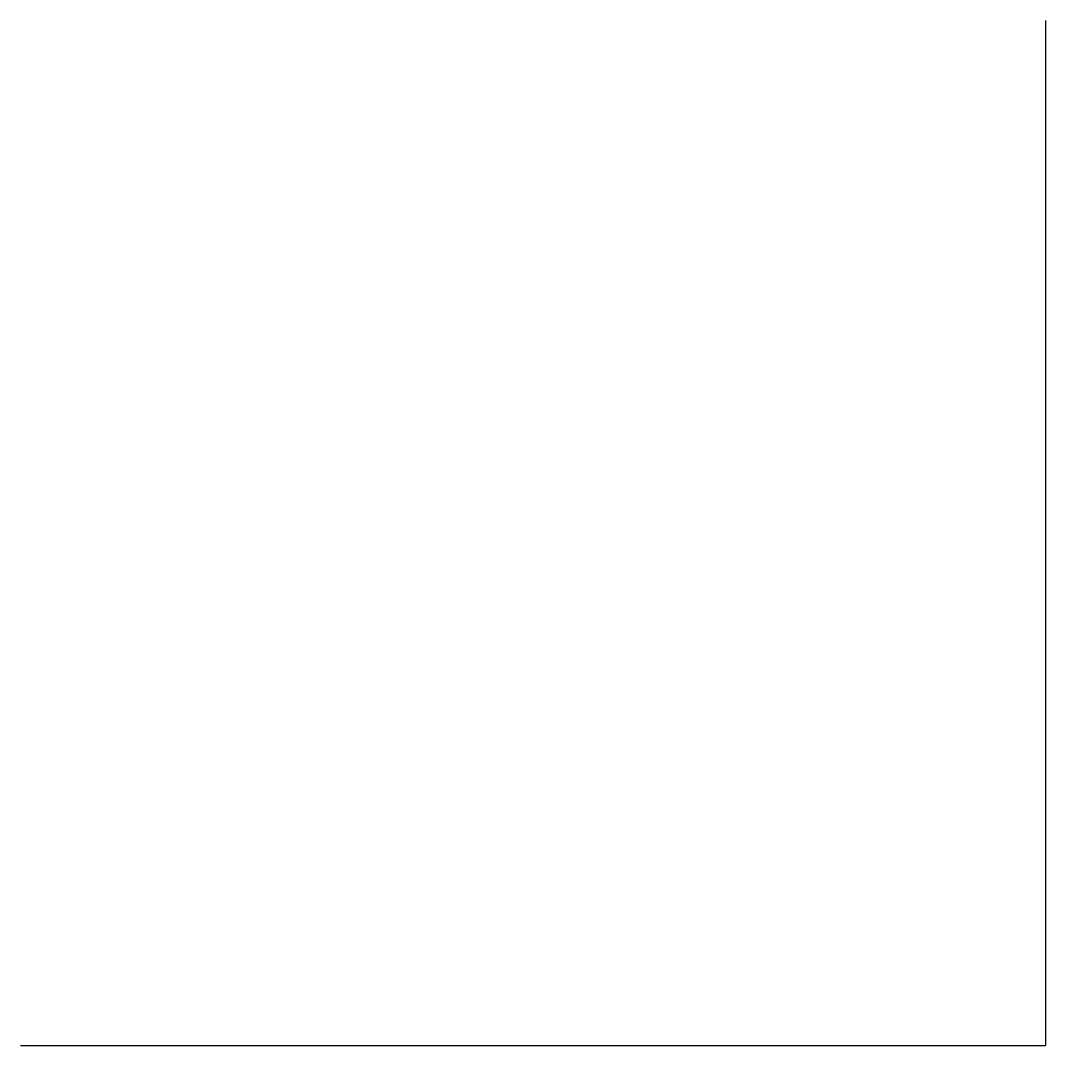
# Model space of a CAD drawing. Units: millimetres at full size, sheet at 1:100. Extents: x -15551 to -3306, y -3490 to 8755.
import ezdxf

# ---------------------------------------------------------------- set-up
doc = ezdxf.new("R2010")
doc.units = ezdxf.units.MM
doc.header["$LTSCALE"] = 100
doc.layers.add('0-0', color=7, linetype='Continuous')

msp = doc.modelspace()

# ---------------------------------------------------------------- linework, layer by layer
at = {"layer": '0-0'}
for p in [(-3306.1, 8755.1), (-15551, -3489.8)]:
    msp.add_line(p, (-3306.1, -3489.8), dxfattribs=at)

doc.saveas('drawing.dxf')
